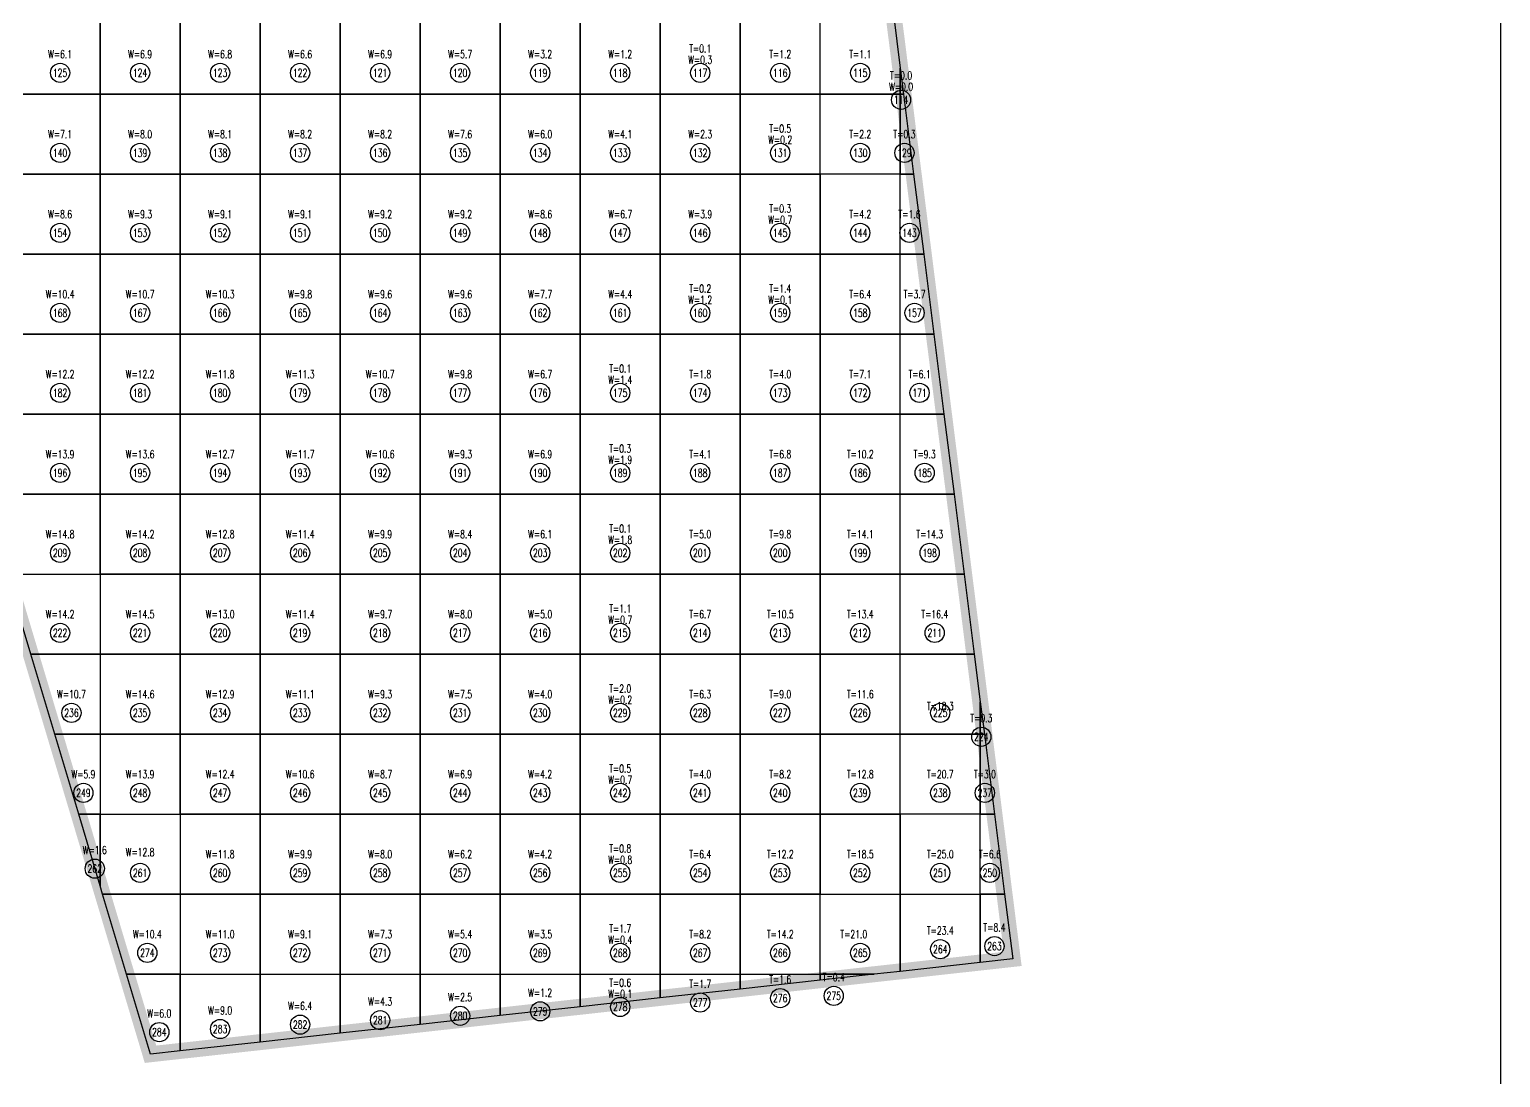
# Model space of a CAD drawing. Extents: x 4283 to 40403, y 1134 to 1764.
# Drawn here: x 15749.9 to 15833.5, y 1574.9 to 1634.5 of the extents above; entities that cross this region are included whole.
import ezdxf
from ezdxf.enums import TextEntityAlignment as Align

# ---------------------------------------------------------------- set-up
doc = ezdxf.new("R2010")
doc.units = 0
for name, color, linetype in [('tdz_17-4方格网', 2, 'Continuous'), ('tdz_17-4方格网计算', 7, 'Continuous'), ('tdz_土方计算图', 7, 'Continuous'), ('tdz_格田', 6, 'Continuous')]:
    doc.layers.add(name, color=color, linetype=linetype)
doc.styles.add('GLandNum', font='txt_____.ttf', dxfattribs={"width": 0.7, "height": 0.5})

msp = doc.modelspace()

# ---------------------------------------------------------------- linework, layer by layer
at = {"layer": 'tdz_17-4方格网', "linetype": 'Continuous'}
for points in [[(15749.357, 1635.342, 3086.654), (15749.357, 1630.797, 3086.695), (15753.903, 1630.797, 3086.659), (15753.903, 1635.342, 3086.572)], [(15753.903, 1635.342, 3086.572), (15753.903, 1630.797, 3086.659), (15758.448, 1630.797, 3086.579), (15758.448, 1635.342, 3086.511)], [(15758.448, 1635.342, 3086.511), (15758.448, 1630.797, 3086.579), (15762.993, 1630.797, 3086.485), (15762.993, 1635.342, 3086.378)], [(15762.993, 1635.342, 3086.378), (15762.993, 1630.797, 3086.485), (15767.539, 1630.797, 3086.39), (15767.539, 1635.342, 3086.308)], [(15767.539, 1635.342, 3086.308), (15767.539, 1630.797, 3086.39), (15772.084, 1630.797, 3086.295), (15772.084, 1635.342, 3086.24)], [(15772.084, 1635.342, 3086.24), (15772.084, 1630.797, 3086.295), (15776.63, 1630.797, 3086.146), (15776.63, 1635.342, 3086.008)], [(15776.63, 1635.342, 3086.008), (15776.63, 1630.797, 3086.146), (15781.175, 1630.797, 3085.974), (15781.175, 1635.342, 3085.838)], [(15781.175, 1635.342, 3085.838), (15781.175, 1630.797, 3085.974), (15785.721, 1630.797, 3085.821), (15785.721, 1635.342, 3085.712)], [(15785.721, 1635.342, 3085.712), (15785.721, 1630.797, 3085.821), (15790.266, 1630.797, 3085.667), (15790.266, 1635.342, 3085.585)], [(15790.266, 1635.342, 3085.585), (15790.266, 1630.797, 3085.667), (15794.812, 1630.797, 3085.515), (15794.812, 1635.342, 3085.459)], [(15799.357, 1632.285, 3085.455), (15799.357, 1630.797, 3085.455), (15794.812, 1630.797, 3085.515), (15794.812, 1635.342, 3085.459), (15798.971, 1635.342, 3085.455)], [(15799.545, 1630.797, 3085.455), (15799.357, 1630.797, 3085.455), (15799.357, 1632.285, 3085.455)], [(15749.357, 1630.797, 3086.695), (15749.357, 1626.251, 3086.782), (15753.903, 1626.251, 3086.751), (15753.903, 1630.797, 3086.659)], [(15753.903, 1630.797, 3086.659), (15753.903, 1626.251, 3086.751), (15758.448, 1626.251, 3086.66), (15758.448, 1630.797, 3086.579)], [(15758.448, 1630.797, 3086.579), (15758.448, 1626.251, 3086.66), (15762.993, 1626.251, 3086.581), (15762.993, 1630.797, 3086.485)], [(15762.993, 1630.797, 3086.485), (15762.993, 1626.251, 3086.581), (15767.539, 1626.251, 3086.498), (15767.539, 1630.797, 3086.39)], [(15767.539, 1630.797, 3086.39), (15767.539, 1626.251, 3086.498), (15772.084, 1626.251, 3086.404), (15772.084, 1630.797, 3086.295)], [(15772.084, 1630.797, 3086.295), (15772.084, 1626.251, 3086.404), (15776.63, 1626.251, 3086.292), (15776.63, 1630.797, 3086.146)], [(15776.63, 1630.797, 3086.146), (15776.63, 1626.251, 3086.292), (15781.175, 1626.251, 3086.132), (15781.175, 1630.797, 3085.974)], [(15781.175, 1630.797, 3085.974), (15781.175, 1626.251, 3086.132), (15785.721, 1626.251, 3085.975), (15785.721, 1630.797, 3085.821)], [(15785.721, 1630.797, 3085.821), (15785.721, 1626.251, 3085.975), (15790.266, 1626.251, 3085.807), (15790.266, 1630.797, 3085.667)], [(15790.266, 1630.797, 3085.667), (15790.266, 1626.251, 3085.807), (15794.812, 1626.251, 3085.576), (15794.812, 1630.797, 3085.515)], [(15794.812, 1626.251, 3085.576), (15794.812, 1630.797, 3085.515), (15799.357, 1630.797, 3085.455), (15799.357, 1626.251, 3085.347)], [(15799.357, 1630.797, 3085.455), (15799.545, 1630.797, 3085.455), (15800.119, 1626.251, 3085.344), (15799.357, 1626.251, 3085.347)], [(15749.357, 1626.251, 3086.782), (15749.357, 1621.706, 3086.891), (15753.903, 1621.706, 3086.85), (15753.903, 1626.251, 3086.751)], [(15753.903, 1626.251, 3086.751), (15753.903, 1621.706, 3086.85), (15758.448, 1621.706, 3086.742), (15758.448, 1626.251, 3086.66)], [(15758.448, 1626.251, 3086.66), (15758.448, 1621.706, 3086.742), (15762.993, 1621.706, 3086.634), (15762.993, 1626.251, 3086.581)], [(15762.993, 1626.251, 3086.581), (15762.993, 1621.706, 3086.634), (15767.539, 1621.706, 3086.533), (15767.539, 1626.251, 3086.498)], [(15767.539, 1626.251, 3086.498), (15767.539, 1621.706, 3086.533), (15772.084, 1621.706, 3086.455), (15772.084, 1626.251, 3086.404)], [(15772.084, 1626.251, 3086.404), (15772.084, 1621.706, 3086.455), (15776.63, 1621.706, 3086.378), (15776.63, 1626.251, 3086.292)], [(15776.63, 1626.251, 3086.292), (15776.63, 1621.706, 3086.378), (15781.175, 1621.706, 3086.274), (15781.175, 1626.251, 3086.132)], [(15781.175, 1626.251, 3086.132), (15781.175, 1621.706, 3086.274), (15785.721, 1621.706, 3086.055), (15785.721, 1626.251, 3085.975)], [(15785.721, 1626.251, 3085.975), (15785.721, 1621.706, 3086.055), (15790.266, 1621.706, 3085.824), (15790.266, 1626.251, 3085.807)], [(15790.266, 1626.251, 3085.807), (15790.266, 1621.706, 3085.824), (15794.812, 1621.706, 3085.592), (15794.812, 1626.251, 3085.576)], [(15794.812, 1626.251, 3085.576), (15794.812, 1621.706, 3085.592), (15799.357, 1621.706, 3085.248), (15799.357, 1626.251, 3085.347)], [(15799.357, 1626.251, 3085.347), (15800.119, 1626.251, 3085.344), (15800.692, 1621.706, 3085.21), (15799.357, 1621.706, 3085.248)], [(15749.357, 1621.706, 3086.891), (15749.357, 1617.16, 3087.006), (15753.903, 1617.16, 3086.946), (15753.903, 1621.706, 3086.85)], [(15753.903, 1621.706, 3086.85), (15753.903, 1617.16, 3086.946), (15758.448, 1617.16, 3086.838), (15758.448, 1621.706, 3086.742)], [(15758.448, 1621.706, 3086.742), (15758.448, 1617.16, 3086.838), (15762.993, 1617.16, 3086.73), (15762.993, 1621.706, 3086.634)], [(15762.993, 1621.706, 3086.634), (15762.993, 1617.16, 3086.73), (15767.539, 1617.16, 3086.623), (15767.539, 1621.706, 3086.533)], [(15767.539, 1621.706, 3086.533), (15767.539, 1617.16, 3086.623), (15772.084, 1617.16, 3086.515), (15772.084, 1621.706, 3086.455)], [(15772.084, 1621.706, 3086.455), (15772.084, 1617.16, 3086.515), (15776.63, 1617.16, 3086.406), (15776.63, 1621.706, 3086.378)], [(15776.63, 1621.706, 3086.378), (15776.63, 1617.16, 3086.406), (15781.175, 1617.16, 3086.053), (15781.175, 1621.706, 3086.274)], [(15781.175, 1621.706, 3086.274), (15781.175, 1617.16, 3086.053), (15785.721, 1617.16, 3085.886), (15785.721, 1621.706, 3086.055)], [(15785.721, 1621.706, 3086.055), (15785.721, 1617.16, 3085.886), (15790.266, 1617.16, 3085.718), (15790.266, 1621.706, 3085.824)], [(15790.266, 1621.706, 3085.824), (15790.266, 1617.16, 3085.718), (15794.812, 1617.16, 3085.549), (15794.812, 1621.706, 3085.592)], [(15794.812, 1621.706, 3085.592), (15794.812, 1617.16, 3085.549), (15799.357, 1617.16, 3085.213), (15799.357, 1621.706, 3085.248)], [(15799.357, 1621.706, 3085.248), (15800.692, 1621.706, 3085.21), (15801.266, 1617.16, 3085.077), (15799.357, 1617.16, 3085.213)], [(15749.357, 1617.16, 3087.006), (15749.357, 1612.615, 3087.121), (15753.903, 1612.615, 3087.043), (15753.903, 1617.16, 3086.946)], [(15753.903, 1617.16, 3086.946), (15753.903, 1612.615, 3087.043), (15758.448, 1612.615, 3086.935), (15758.448, 1617.16, 3086.838)], [(15758.448, 1617.16, 3086.838), (15758.448, 1612.615, 3086.935), (15762.993, 1612.615, 3086.827), (15762.993, 1617.16, 3086.73)], [(15762.993, 1617.16, 3086.73), (15762.993, 1612.615, 3086.827), (15767.539, 1612.615, 3086.719), (15767.539, 1617.16, 3086.623)], [(15767.539, 1617.16, 3086.623), (15767.539, 1612.615, 3086.719), (15772.084, 1612.615, 3086.586), (15772.084, 1617.16, 3086.515)], [(15772.084, 1617.16, 3086.515), (15772.084, 1612.615, 3086.586), (15776.63, 1612.615, 3086.444), (15776.63, 1617.16, 3086.406)], [(15776.63, 1617.16, 3086.406), (15776.63, 1612.615, 3086.444), (15781.175, 1612.615, 3086.236), (15781.175, 1617.16, 3086.053)], [(15781.175, 1617.16, 3086.053), (15781.175, 1612.615, 3086.236), (15785.721, 1612.615, 3085.82), (15785.721, 1617.16, 3085.886)], [(15785.721, 1617.16, 3085.886), (15785.721, 1612.615, 3085.82), (15790.266, 1612.615, 3085.677), (15790.266, 1617.16, 3085.718)], [(15790.266, 1617.16, 3085.718), (15790.266, 1612.615, 3085.677), (15794.812, 1612.615, 3085.535), (15794.812, 1617.16, 3085.549)], [(15794.812, 1617.16, 3085.549), (15794.812, 1612.615, 3085.535), (15799.357, 1612.615, 3085.367), (15799.357, 1617.16, 3085.213)], [(15799.357, 1617.16, 3085.213), (15801.266, 1617.16, 3085.077), (15801.839, 1612.615, 3084.945), (15799.357, 1612.615, 3085.367)], [(15749.357, 1612.615, 3087.121), (15749.357, 1608.069, 3087.235), (15753.903, 1608.069, 3087.139), (15753.903, 1612.615, 3087.043)], [(15753.903, 1612.615, 3087.043), (15753.903, 1608.069, 3087.139), (15758.448, 1608.069, 3087.001), (15758.448, 1612.615, 3086.935)], [(15758.448, 1612.615, 3086.935), (15758.448, 1608.069, 3087.001), (15762.993, 1608.069, 3086.859), (15762.993, 1612.615, 3086.827)], [(15762.993, 1612.615, 3086.827), (15762.993, 1608.069, 3086.859), (15767.539, 1608.069, 3086.716), (15767.539, 1612.615, 3086.719)], [(15767.539, 1612.615, 3086.719), (15767.539, 1608.069, 3086.716), (15772.084, 1608.069, 3086.574), (15772.084, 1612.615, 3086.586)], [(15772.084, 1612.615, 3086.586), (15772.084, 1608.069, 3086.574), (15776.63, 1608.069, 3086.431), (15776.63, 1612.615, 3086.444)], [(15776.63, 1612.615, 3086.444), (15776.63, 1608.069, 3086.431), (15781.175, 1608.069, 3086.21), (15781.175, 1612.615, 3086.236)], [(15781.175, 1612.615, 3086.236), (15781.175, 1608.069, 3086.21), (15785.721, 1608.069, 3085.918), (15785.721, 1612.615, 3085.82)], [(15785.721, 1612.615, 3085.82), (15785.721, 1608.069, 3085.918), (15790.266, 1608.069, 3085.588), (15790.266, 1612.615, 3085.677)], [(15790.266, 1612.615, 3085.677), (15790.266, 1608.069, 3085.588), (15794.812, 1608.069, 3085.445), (15794.812, 1612.615, 3085.535)], [(15794.812, 1612.615, 3085.535), (15794.812, 1608.069, 3085.445), (15799.357, 1608.069, 3085.028), (15799.357, 1612.615, 3085.367)], [(15799.357, 1612.615, 3085.367), (15801.839, 1612.615, 3084.945), (15802.413, 1608.069, 3084.848), (15799.357, 1608.069, 3085.028)], [(15749.357, 1608.069, 3087.235), (15749.357, 1603.524, 3087.273), (15753.903, 1603.524, 3087.185), (15753.903, 1608.069, 3087.139)], [(15753.903, 1608.069, 3087.139), (15753.903, 1603.524, 3087.185), (15758.448, 1603.524, 3087.045), (15758.448, 1608.069, 3087.001)], [(15758.448, 1608.069, 3087.001), (15758.448, 1603.524, 3087.045), (15762.993, 1603.524, 3086.904), (15762.993, 1608.069, 3086.859)], [(15762.993, 1608.069, 3086.859), (15762.993, 1603.524, 3086.904), (15767.539, 1603.524, 3086.762), (15767.539, 1608.069, 3086.716)], [(15767.539, 1608.069, 3086.716), (15767.539, 1603.524, 3086.762), (15772.084, 1603.524, 3086.609), (15772.084, 1608.069, 3086.574)], [(15772.084, 1608.069, 3086.574), (15772.084, 1603.524, 3086.609), (15776.63, 1603.524, 3086.454), (15776.63, 1608.069, 3086.431)], [(15776.63, 1608.069, 3086.431), (15776.63, 1603.524, 3086.454), (15781.175, 1603.524, 3086.275), (15781.175, 1608.069, 3086.21)], [(15781.175, 1608.069, 3086.21), (15781.175, 1603.524, 3086.275), (15785.721, 1603.524, 3085.966), (15785.721, 1608.069, 3085.918)], [(15785.721, 1608.069, 3085.918), (15785.721, 1603.524, 3085.966), (15790.266, 1603.524, 3085.563), (15790.266, 1608.069, 3085.588)], [(15790.266, 1608.069, 3085.588), (15790.266, 1603.524, 3085.563), (15794.812, 1603.524, 3085.375), (15794.812, 1608.069, 3085.445)], [(15794.812, 1608.069, 3085.445), (15794.812, 1603.524, 3085.375), (15799.357, 1603.524, 3085.133), (15799.357, 1608.069, 3085.028)], [(15799.357, 1608.069, 3085.028), (15802.413, 1608.069, 3084.848), (15802.987, 1603.524, 3084.828), (15799.357, 1603.524, 3085.133)], [(15749.357, 1601.015, 3087.273), (15749.357, 1603.524, 3087.273), (15753.903, 1603.524, 3087.185), (15753.903, 1598.978, 3087.254), (15749.967, 1598.978, 3087.273)], [(15753.903, 1603.524, 3087.185), (15753.903, 1598.978, 3087.254), (15758.448, 1598.978, 3087.102), (15758.448, 1603.524, 3087.045)], [(15758.448, 1603.524, 3087.045), (15758.448, 1598.978, 3087.102), (15762.993, 1598.978, 3086.946), (15762.993, 1603.524, 3086.904)], [(15762.993, 1603.524, 3086.904), (15762.993, 1598.978, 3086.946), (15767.539, 1598.978, 3086.79), (15767.539, 1603.524, 3086.762)], [(15767.539, 1603.524, 3086.762), (15767.539, 1598.978, 3086.79), (15772.084, 1598.978, 3086.635), (15772.084, 1603.524, 3086.609)], [(15772.084, 1603.524, 3086.609), (15772.084, 1598.978, 3086.635), (15776.63, 1598.978, 3086.478), (15776.63, 1603.524, 3086.454)], [(15776.63, 1603.524, 3086.454), (15776.63, 1598.978, 3086.478), (15781.175, 1598.978, 3086.174), (15781.175, 1603.524, 3086.275)], [(15781.175, 1603.524, 3086.275), (15781.175, 1598.978, 3086.174), (15785.721, 1598.978, 3085.788), (15785.721, 1603.524, 3085.966)], [(15785.721, 1603.524, 3085.966), (15785.721, 1598.978, 3085.788), (15790.266, 1598.978, 3085.627), (15790.266, 1603.524, 3085.563)], [(15790.266, 1603.524, 3085.563), (15790.266, 1598.978, 3085.627), (15794.812, 1598.978, 3085.467), (15794.812, 1603.524, 3085.375)], [(15794.812, 1603.524, 3085.375), (15794.812, 1598.978, 3085.467), (15799.357, 1598.978, 3085.269), (15799.357, 1603.524, 3085.133)], [(15799.357, 1603.524, 3085.133), (15802.987, 1603.524, 3084.828), (15803.56, 1598.978, 3084.809), (15799.357, 1598.978, 3085.269)], [(15749.967, 1598.978, 3087.273), (15753.903, 1598.978, 3087.254), (15753.903, 1594.433, 3087.273), (15751.327, 1594.433, 3087.273)], [(15753.903, 1598.978, 3087.254), (15753.903, 1594.433, 3087.273), (15758.448, 1594.433, 3087.127), (15758.448, 1598.978, 3087.102)], [(15758.448, 1598.978, 3087.102), (15758.448, 1594.433, 3087.127), (15762.993, 1594.433, 3086.971), (15762.993, 1598.978, 3086.946)], [(15762.993, 1598.978, 3086.946), (15762.993, 1594.433, 3086.971), (15767.539, 1594.433, 3086.815), (15767.539, 1598.978, 3086.79)], [(15767.539, 1598.978, 3086.79), (15767.539, 1594.433, 3086.815), (15772.084, 1594.433, 3086.657), (15772.084, 1598.978, 3086.635)], [(15772.084, 1598.978, 3086.635), (15772.084, 1594.433, 3086.657), (15776.63, 1594.433, 3086.499), (15776.63, 1598.978, 3086.478)], [(15776.63, 1598.978, 3086.478), (15776.63, 1594.433, 3086.499), (15781.175, 1594.433, 3086.245), (15781.175, 1598.978, 3086.174)], [(15781.175, 1598.978, 3086.174), (15781.175, 1594.433, 3086.245), (15785.721, 1594.433, 3085.969), (15785.721, 1598.978, 3085.788)], [(15785.721, 1598.978, 3085.788), (15785.721, 1594.433, 3085.969), (15790.266, 1594.433, 3085.789), (15790.266, 1598.978, 3085.627)], [(15790.266, 1598.978, 3085.627), (15790.266, 1594.433, 3085.789), (15794.812, 1594.433, 3085.533), (15794.812, 1598.978, 3085.467)], [(15794.812, 1598.978, 3085.467), (15794.812, 1594.433, 3085.533), (15799.357, 1594.433, 3085.398), (15799.357, 1598.978, 3085.269)], [(15803.903, 1596.265, 3084.797), (15803.903, 1594.433, 3084.791), (15799.357, 1594.433, 3085.398), (15799.357, 1598.978, 3085.269), (15803.56, 1598.978, 3084.809)], [(15804.134, 1594.433, 3084.789), (15803.903, 1594.433, 3084.791), (15803.903, 1596.265, 3084.797)], [(15751.327, 1594.433, 3087.273), (15753.903, 1594.433, 3087.273), (15753.903, 1589.888, 3087.273), (15752.687, 1589.888, 3087.273)], [(15753.903, 1594.433, 3087.273), (15753.903, 1589.888, 3087.273), (15758.448, 1589.888, 3087.151), (15758.448, 1594.433, 3087.127)], [(15758.448, 1594.433, 3087.127), (15758.448, 1589.888, 3087.151), (15762.993, 1589.888, 3086.992), (15762.993, 1594.433, 3086.971)], [(15762.993, 1594.433, 3086.971), (15762.993, 1589.888, 3086.992), (15767.539, 1589.888, 3086.834), (15767.539, 1594.433, 3086.815)], [(15767.539, 1594.433, 3086.815), (15767.539, 1589.888, 3086.834), (15772.084, 1589.888, 3086.675), (15772.084, 1594.433, 3086.657)], [(15772.084, 1594.433, 3086.657), (15772.084, 1589.888, 3086.675), (15776.63, 1589.888, 3086.516), (15776.63, 1594.433, 3086.499)], [(15776.63, 1594.433, 3086.499), (15776.63, 1589.888, 3086.516), (15781.175, 1589.888, 3086.333), (15781.175, 1594.433, 3086.245)], [(15781.175, 1594.433, 3086.245), (15781.175, 1589.888, 3086.333), (15785.721, 1589.888, 3086.088), (15785.721, 1594.433, 3085.969)], [(15785.721, 1594.433, 3085.969), (15785.721, 1589.888, 3086.088), (15790.266, 1589.888, 3085.823), (15790.266, 1594.433, 3085.789)], [(15790.266, 1594.433, 3085.789), (15790.266, 1589.888, 3085.823), (15794.812, 1589.888, 3085.548), (15794.812, 1594.433, 3085.533)], [(15794.812, 1594.433, 3085.533), (15794.812, 1589.888, 3085.548), (15799.357, 1589.888, 3085.181), (15799.357, 1594.433, 3085.398)], [(15799.357, 1589.888, 3085.181), (15799.357, 1594.433, 3085.398), (15803.903, 1594.433, 3084.791), (15803.903, 1589.888, 3084.781)], [(15803.903, 1594.433, 3084.791), (15804.134, 1594.433, 3084.789), (15804.707, 1589.888, 3084.77), (15803.903, 1589.888, 3084.781)], [(15752.687, 1589.888, 3087.273), (15753.903, 1589.888, 3087.273), (15753.903, 1585.823, 3087.273)], [(15753.903, 1585.823, 3087.273), (15753.903, 1589.888, 3087.273), (15758.448, 1589.888, 3087.151), (15758.448, 1585.342, 3087.165), (15754.047, 1585.342, 3087.273)], [(15758.448, 1589.888, 3087.151), (15758.448, 1585.342, 3087.165), (15762.993, 1585.342, 3087.006), (15762.993, 1589.888, 3086.992)], [(15762.993, 1589.888, 3086.992), (15762.993, 1585.342, 3087.006), (15767.539, 1585.342, 3086.848), (15767.539, 1589.888, 3086.834)], [(15767.539, 1589.888, 3086.834), (15767.539, 1585.342, 3086.848), (15772.084, 1585.342, 3086.689), (15772.084, 1589.888, 3086.675)], [(15772.084, 1589.888, 3086.675), (15772.084, 1585.342, 3086.689), (15776.63, 1585.342, 3086.531), (15776.63, 1589.888, 3086.516)], [(15776.63, 1589.888, 3086.516), (15776.63, 1585.342, 3086.531), (15781.175, 1585.342, 3086.373), (15781.175, 1589.888, 3086.333)], [(15781.175, 1589.888, 3086.333), (15781.175, 1585.342, 3086.373), (15785.721, 1585.342, 3085.958), (15785.721, 1589.888, 3086.088)], [(15785.721, 1589.888, 3086.088), (15785.721, 1585.342, 3085.958), (15790.266, 1585.342, 3085.621), (15790.266, 1589.888, 3085.823)], [(15790.266, 1589.888, 3085.823), (15790.266, 1585.342, 3085.621), (15794.812, 1585.342, 3085.281), (15794.812, 1589.888, 3085.548)], [(15794.812, 1589.888, 3085.548), (15794.812, 1585.342, 3085.281), (15799.357, 1585.342, 3084.98), (15799.357, 1589.888, 3085.181)], [(15799.357, 1589.888, 3085.181), (15799.357, 1585.342, 3084.98), (15803.903, 1585.342, 3084.744), (15803.903, 1589.888, 3084.781)], [(15803.903, 1589.888, 3084.781), (15804.707, 1589.888, 3084.77), (15805.281, 1585.342, 3084.75), (15803.903, 1585.342, 3084.744)], [(15754.047, 1585.342, 3087.273), (15758.448, 1585.342, 3087.165), (15758.448, 1580.797, 3087.179), (15755.407, 1580.797, 3087.273)], [(15758.448, 1585.342, 3087.165), (15758.448, 1580.797, 3087.179), (15762.993, 1580.797, 3087.02), (15762.993, 1585.342, 3087.006)], [(15762.993, 1585.342, 3087.006), (15762.993, 1580.797, 3087.02), (15767.539, 1580.797, 3086.859), (15767.539, 1585.342, 3086.848)], [(15767.539, 1585.342, 3086.848), (15767.539, 1580.797, 3086.859), (15772.084, 1580.797, 3086.699), (15772.084, 1585.342, 3086.689)], [(15772.084, 1585.342, 3086.689), (15772.084, 1580.797, 3086.699), (15776.63, 1580.797, 3086.539), (15776.63, 1585.342, 3086.531)], [(15776.63, 1585.342, 3086.531), (15776.63, 1580.797, 3086.539), (15781.175, 1580.797, 3086.378), (15781.175, 1585.342, 3086.373)], [(15781.175, 1585.342, 3086.373), (15781.175, 1580.797, 3086.378), (15785.721, 1580.797, 3086.045), (15785.721, 1585.342, 3085.958)], [(15785.721, 1585.342, 3085.958), (15785.721, 1580.797, 3086.045), (15790.266, 1580.797, 3085.769), (15790.266, 1585.342, 3085.621)], [(15790.266, 1585.342, 3085.621), (15790.266, 1580.797, 3085.769), (15794.812, 1580.797, 3085.473), (15794.812, 1585.342, 3085.281)], [(15797.88, 1580.797, 3085.266), (15794.812, 1580.797, 3085.473), (15794.812, 1585.342, 3085.281), (15799.357, 1585.342, 3084.98), (15799.357, 1580.96, 3085.166)], [(15799.357, 1580.96, 3085.166), (15799.357, 1585.342, 3084.98), (15803.903, 1585.342, 3084.744), (15803.903, 1581.462, 3084.859)], [(15803.903, 1585.342, 3084.744), (15805.281, 1585.342, 3084.75), (15805.745, 1581.666, 3084.735), (15803.903, 1581.462, 3084.859)], [(15755.407, 1580.797, 3087.273), (15758.448, 1580.797, 3087.179), (15758.448, 1576.437, 3087.179), (15756.767, 1576.251, 3087.238)], [(15758.448, 1576.437, 3087.179), (15758.448, 1580.797, 3087.179), (15762.993, 1580.797, 3087.02), (15762.993, 1576.94, 3087.021)], [(15762.993, 1576.94, 3087.021), (15762.993, 1580.797, 3087.02), (15767.539, 1580.797, 3086.859), (15767.539, 1577.442, 3086.862)], [(15767.539, 1577.442, 3086.862), (15767.539, 1580.797, 3086.859), (15772.084, 1580.797, 3086.699), (15772.084, 1577.945, 3086.703)], [(15772.084, 1577.945, 3086.703), (15772.084, 1580.797, 3086.699), (15776.63, 1580.797, 3086.539), (15776.63, 1578.447, 3086.544)], [(15776.63, 1578.447, 3086.544), (15776.63, 1580.797, 3086.539), (15781.175, 1580.797, 3086.378), (15781.175, 1578.95, 3086.385)], [(15781.175, 1578.95, 3086.385), (15781.175, 1580.797, 3086.378), (15785.721, 1580.797, 3086.045), (15785.721, 1579.452, 3086.09)], [(15785.721, 1579.452, 3086.09), (15785.721, 1580.797, 3086.045), (15790.266, 1580.797, 3085.769), (15790.266, 1579.955, 3085.782)], [(15790.266, 1579.955, 3085.782), (15790.266, 1580.797, 3085.769), (15794.812, 1580.797, 3085.473), (15794.812, 1580.457, 3085.475)], [(15794.812, 1580.797, 3085.473), (15797.88, 1580.797, 3085.266), (15794.812, 1580.457, 3085.475)]]:
    msp.add_polyline3d(points, close=True, dxfattribs=at)
at = {"layer": 'tdz_17-4方格网计算', "color": 7, "linetype": 'Continuous'}
for centre in [(15751.63, 1632.009), (15756.175, 1632.009), (15760.721, 1632.009), (15765.266, 1632.009), (15769.812, 1632.009), (15774.357, 1632.009), (15778.903, 1632.009), (15783.448, 1632.009), (15787.993, 1632.009), (15792.539, 1632.009), (15797.084, 1632.009), (15799.404, 1630.48), (15751.63, 1627.463), (15756.175, 1627.463), (15760.721, 1627.463), (15765.266, 1627.463), (15769.812, 1627.463), (15774.357, 1627.463), (15778.903, 1627.463), (15783.448, 1627.463), (15787.993, 1627.463), (15792.539, 1627.463), (15797.084, 1627.463), (15799.594, 1627.463), (15751.63, 1622.918), (15756.175, 1622.918), (15760.721, 1622.918), (15765.266, 1622.918), (15769.812, 1622.918), (15774.357, 1622.918), (15778.903, 1622.918), (15783.448, 1622.918), (15787.993, 1622.918), (15792.539, 1622.918), (15797.084, 1622.918), (15799.881, 1622.918), (15751.63, 1618.372), (15756.175, 1618.372), (15760.721, 1618.372), (15765.266, 1618.372), (15769.812, 1618.372), (15774.357, 1618.372), (15778.903, 1618.372), (15783.448, 1618.372), (15787.993, 1618.372), (15792.539, 1618.372), (15797.084, 1618.372), (15800.168, 1618.372), (15751.63, 1613.827), (15756.175, 1613.827), (15760.721, 1613.827), (15765.266, 1613.827), (15769.812, 1613.827), (15774.357, 1613.827), (15778.903, 1613.827), (15783.448, 1613.827), (15787.993, 1613.827), (15792.539, 1613.827), (15797.084, 1613.827), (15800.455, 1613.827), (15751.63, 1609.281), (15756.175, 1609.281), (15760.721, 1609.281), (15765.266, 1609.281), (15769.812, 1609.281), (15774.357, 1609.281), (15778.903, 1609.281), (15783.448, 1609.281), (15787.993, 1609.281), (15792.539, 1609.281), (15797.084, 1609.281), (15800.742, 1609.281), (15751.63, 1604.736), (15756.175, 1604.736), (15760.721, 1604.736), (15765.266, 1604.736), (15769.812, 1604.736), (15774.357, 1604.736), (15778.903, 1604.736), (15783.448, 1604.736), (15787.993, 1604.736), (15792.539, 1604.736), (15797.084, 1604.736), (15801.028, 1604.736), (15751.63, 1600.191), (15756.175, 1600.191), (15760.721, 1600.191), (15765.266, 1600.191), (15769.812, 1600.191), (15774.357, 1600.191), (15778.903, 1600.191), (15783.448, 1600.191), (15787.993, 1600.191), (15792.539, 1600.191), (15797.084, 1600.191), (15801.315, 1600.191), (15752.275, 1595.645), (15756.175, 1595.645), (15760.721, 1595.645), (15765.266, 1595.645), (15769.812, 1595.645), (15774.357, 1595.645), (15778.903, 1595.645), (15783.448, 1595.645), (15787.993, 1595.645), (15792.539, 1595.645), (15797.084, 1595.645), (15801.63, 1595.645), (15803.96, 1594.289), (15752.955, 1591.1), (15756.175, 1591.1), (15760.721, 1591.1), (15765.266, 1591.1), (15769.812, 1591.1), (15774.357, 1591.1), (15778.903, 1591.1), (15783.448, 1591.1), (15787.993, 1591.1), (15792.539, 1591.1), (15797.084, 1591.1), (15801.63, 1591.1), (15804.162, 1591.1), (15753.599, 1586.795), (15756.175, 1586.554), (15760.721, 1586.554), (15765.266, 1586.554), (15769.812, 1586.554), (15774.357, 1586.554), (15778.903, 1586.554), (15783.448, 1586.554), (15787.993, 1586.554), (15792.539, 1586.554), (15797.084, 1586.554), (15801.63, 1586.554), (15804.448, 1586.554), (15804.708, 1582.393), (15756.587, 1582.009), (15760.721, 1582.009), (15765.266, 1582.009), (15769.812, 1582.009), (15774.357, 1582.009), (15778.903, 1582.009), (15783.448, 1582.009), (15787.993, 1582.009), (15792.539, 1582.009), (15797.084, 1582.009), (15801.63, 1582.216), (15787.993, 1579.189), (15792.539, 1579.441), (15795.579, 1579.566), (15769.812, 1578.184), (15774.357, 1578.436), (15778.903, 1578.687), (15783.448, 1578.938), (15757.267, 1577.51), (15760.721, 1577.682), (15765.266, 1577.933)]:
    msp.add_circle(centre, 0.545, dxfattribs=at)
at = {"layer": 'tdz_土方计算图', "linetype": 'Continuous'}
msp.add_lwpolyline([(15833.46, 1674.092), (15833.46, 1514.092)], dxfattribs=at)
at = {"layer": 'tdz_格田', "linetype": 'Continuous', "lineweight": 60, "const_width": 0.909}
msp.add_lwpolyline([(15731.175, 1663.266), (15794.354, 1671.934), (15805.745, 1581.666), (15756.767, 1576.251), (15742.82, 1622.864), (15731.175, 1663.266)], close=True, dxfattribs=at)

# ---------------------------------------------------------------- texts
at = {"layer": 'tdz_17-4方格网计算', "color": 173, "linetype": 'Continuous', "style": 'GLandNum', "width": 0.7}
for s, p in [('W=6.1', (15751.63, 1633.069)), ('W=6.9', (15756.175, 1633.069)), ('W=6.8', (15760.721, 1633.069)), ('W=6.6', (15765.266, 1633.069)), ('W=6.9', (15769.812, 1633.069)), ('W=5.7', (15774.357, 1633.069)), ('W=3.2', (15778.903, 1633.069)), ('W=1.2', (15783.448, 1633.069)), ('W=0.3', (15787.993, 1632.751)), ('W=0.0', (15799.404, 1631.223)), ('W=7.1', (15751.63, 1628.524)), ('W=8.0', (15756.175, 1628.524)), ('W=8.1', (15760.721, 1628.524)), ('W=8.2', (15765.266, 1628.524)), ('W=8.2', (15769.812, 1628.524)), ('W=7.6', (15774.357, 1628.524)), ('W=6.0', (15778.903, 1628.524)), ('W=4.1', (15783.448, 1628.524)), ('W=2.3', (15787.993, 1628.524)), ('W=0.2', (15792.539, 1628.206)), ('W=8.6', (15751.63, 1623.978)), ('W=9.3', (15756.175, 1623.978)), ('W=9.1', (15760.721, 1623.978)), ('W=9.1', (15765.266, 1623.978)), ('W=9.2', (15769.812, 1623.978)), ('W=9.2', (15774.357, 1623.978)), ('W=8.6', (15778.903, 1623.978)), ('W=6.7', (15783.448, 1623.978)), ('W=3.9', (15787.993, 1623.978)), ('W=0.7', (15792.539, 1623.66)), ('W=10.4', (15751.63, 1619.433)), ('W=10.7', (15756.175, 1619.433)), ('W=10.3', (15760.721, 1619.433)), ('W=9.8', (15765.266, 1619.433)), ('W=9.6', (15769.812, 1619.433)), ('W=9.6', (15774.357, 1619.433)), ('W=7.7', (15778.903, 1619.433)), ('W=4.4', (15783.448, 1619.433)), ('W=1.2', (15787.993, 1619.115)), ('W=0.1', (15792.539, 1619.115)), ('W=12.2', (15751.63, 1614.888)), ('W=12.2', (15756.175, 1614.888)), ('W=11.8', (15760.721, 1614.888)), ('W=11.3', (15765.266, 1614.888)), ('W=10.7', (15769.812, 1614.888)), ('W=9.8', (15774.357, 1614.888)), ('W=6.7', (15778.903, 1614.888)), ('W=1.4', (15783.448, 1614.569)), ('W=13.9', (15751.63, 1610.342)), ('W=13.6', (15756.175, 1610.342)), ('W=12.7', (15760.721, 1610.342)), ('W=11.7', (15765.266, 1610.342)), ('W=10.6', (15769.812, 1610.342)), ('W=9.3', (15774.357, 1610.342)), ('W=6.9', (15778.903, 1610.342)), ('W=1.9', (15783.448, 1610.024)), ('W=14.8', (15751.63, 1605.797)), ('W=14.2', (15756.175, 1605.797)), ('W=12.8', (15760.721, 1605.797)), ('W=11.4', (15765.266, 1605.797)), ('W=9.9', (15769.812, 1605.797)), ('W=8.4', (15774.357, 1605.797)), ('W=6.1', (15778.903, 1605.797)), ('W=1.8', (15783.448, 1605.478)), ('W=14.2', (15751.63, 1601.251)), ('W=14.5', (15756.175, 1601.251)), ('W=13.0', (15760.721, 1601.251)), ('W=11.4', (15765.266, 1601.251)), ('W=9.7', (15769.812, 1601.251)), ('W=8.0', (15774.357, 1601.251)), ('W=5.0', (15778.903, 1601.251)), ('W=0.7', (15783.448, 1600.933)), ('W=10.7', (15752.275, 1596.706)), ('W=14.6', (15756.175, 1596.706)), ('W=12.9', (15760.721, 1596.706)), ('W=11.1', (15765.266, 1596.706)), ('W=9.3', (15769.812, 1596.706)), ('W=7.5', (15774.357, 1596.706)), ('W=4.0', (15778.903, 1596.706)), ('W=0.2', (15783.448, 1596.388)), ('W=5.9', (15752.955, 1592.16)), ('W=13.9', (15756.175, 1592.16)), ('W=12.4', (15760.721, 1592.16)), ('W=10.6', (15765.266, 1592.16)), ('W=8.7', (15769.812, 1592.16)), ('W=6.9', (15774.357, 1592.16)), ('W=4.2', (15778.903, 1592.16)), ('W=0.7', (15783.448, 1591.842)), ('W=1.6', (15753.599, 1587.855)), ('W=12.8', (15756.175, 1587.735)), ('W=11.8', (15760.721, 1587.615)), ('W=9.9', (15765.266, 1587.615)), ('W=8.0', (15769.812, 1587.615)), ('W=6.2', (15774.357, 1587.615)), ('W=4.2', (15778.903, 1587.615)), ('W=0.8', (15783.448, 1587.297)), ('W=10.4', (15756.587, 1583.069)), ('W=11.0', (15760.721, 1583.069)), ('W=9.1', (15765.266, 1583.069)), ('W=7.3', (15769.812, 1583.069)), ('W=5.4', (15774.357, 1583.069)), ('W=3.5', (15778.903, 1583.069)), ('W=0.4', (15783.448, 1582.751)), ('W=2.5', (15774.357, 1579.496)), ('W=1.2', (15778.903, 1579.748)), ('W=0.1', (15783.448, 1579.681)), ('W=6.0', (15757.267, 1578.57)), ('W=9.0', (15760.721, 1578.742)), ('W=6.4', (15765.266, 1578.994)), ('W=4.3', (15769.812, 1579.245))]:
    msp.add_text(s, height=0.4545, dxfattribs=at).set_placement(p, align=Align.MIDDLE_CENTER)
at = {"layer": 'tdz_17-4方格网计算', "color": 2, "linetype": 'Continuous', "style": 'GLandNum', "width": 0.7}
for s, p in [('T=0.1', (15787.993, 1633.388)), ('T=1.2', (15792.539, 1633.069)), ('T=1.1', (15797.084, 1633.069)), ('T=0.0', (15799.404, 1631.859)), ('T=0.5', (15792.539, 1628.842)), ('T=2.2', (15797.084, 1628.524)), ('T=0.3', (15799.594, 1628.524)), ('T=0.3', (15792.539, 1624.297)), ('T=4.2', (15797.084, 1623.978)), ('T=1.6', (15799.881, 1623.978)), ('T=0.2', (15787.993, 1619.751)), ('T=1.4', (15792.539, 1619.751)), ('T=6.4', (15797.084, 1619.433)), ('T=3.7', (15800.168, 1619.433)), ('T=0.1', (15783.448, 1615.206)), ('T=1.8', (15787.993, 1614.888)), ('T=4.0', (15792.539, 1614.888)), ('T=7.1', (15797.084, 1614.888)), ('T=6.1', (15800.455, 1614.888)), ('T=0.3', (15783.448, 1610.66)), ('T=4.1', (15787.993, 1610.342)), ('T=6.8', (15792.539, 1610.342)), ('T=10.2', (15797.084, 1610.342)), ('T=9.3', (15800.742, 1610.342)), ('T=0.1', (15783.448, 1606.115)), ('T=5.0', (15787.993, 1605.797)), ('T=9.8', (15792.539, 1605.797)), ('T=14.1', (15797.084, 1605.797)), ('T=14.3', (15801.028, 1605.797)), ('T=1.1', (15783.448, 1601.569)), ('T=6.7', (15787.993, 1601.251)), ('T=10.5', (15792.539, 1601.251)), ('T=13.4', (15797.084, 1601.251)), ('T=16.4', (15801.315, 1601.251)), ('T=2.0', (15783.448, 1597.024)), ('T=6.3', (15787.993, 1596.706)), ('T=9.0', (15792.539, 1596.706)), ('T=11.6', (15797.084, 1596.706)), ('T=18.3', (15801.63, 1596.027)), ('T=0.3', (15803.96, 1595.349)), ('T=0.5', (15783.448, 1592.478)), ('T=4.0', (15787.993, 1592.16)), ('T=8.2', (15792.539, 1592.16)), ('T=12.8', (15797.084, 1592.16)), ('T=20.7', (15801.63, 1592.16)), ('T=3.0', (15804.162, 1592.16)), ('T=0.8', (15783.448, 1587.933)), ('T=6.4', (15787.993, 1587.615)), ('T=12.2', (15792.539, 1587.615)), ('T=18.5', (15797.084, 1587.615)), ('T=25.0', (15801.63, 1587.615)), ('T=6.6', (15804.448, 1587.615)), ('T=1.7', (15783.448, 1583.388)), ('T=8.2', (15787.993, 1583.069)), ('T=14.2', (15792.539, 1583.069)), ('T=21.0', (15796.715, 1583.069)), ('T=23.4', (15801.63, 1583.277)), ('T=8.4', (15804.708, 1583.453)), ('T=0.6', (15783.448, 1580.317)), ('T=1.7', (15787.993, 1580.25)), ('T=1.6', (15792.539, 1580.501)), ('T=0.4', (15795.579, 1580.627))]:
    msp.add_text(s, height=0.4545, dxfattribs=at).set_placement(p, align=Align.MIDDLE_CENTER)
at = {"layer": 'tdz_17-4方格网计算', "color": 7, "linetype": 'Continuous', "style": 'GLandNum', "width": 0.7}
for s, p in [('125', (15751.63, 1632.009)), ('124', (15756.175, 1632.009)), ('123', (15760.721, 1632.009)), ('122', (15765.266, 1632.009)), ('121', (15769.812, 1632.009)), ('120', (15774.357, 1632.009)), ('119', (15778.903, 1632.009)), ('118', (15783.448, 1632.009)), ('117', (15787.993, 1632.009)), ('116', (15792.539, 1632.009)), ('115', (15797.084, 1632.009)), ('114', (15799.404, 1630.48)), ('140', (15751.63, 1627.463)), ('139', (15756.175, 1627.463)), ('138', (15760.721, 1627.463)), ('137', (15765.266, 1627.463)), ('136', (15769.812, 1627.463)), ('135', (15774.357, 1627.463)), ('134', (15778.903, 1627.463)), ('133', (15783.448, 1627.463)), ('132', (15787.993, 1627.463)), ('131', (15792.539, 1627.463)), ('130', (15797.084, 1627.463)), ('129', (15799.594, 1627.463)), ('154', (15751.63, 1622.918)), ('153', (15756.175, 1622.918)), ('152', (15760.721, 1622.918)), ('151', (15765.266, 1622.918)), ('150', (15769.812, 1622.918)), ('149', (15774.357, 1622.918)), ('148', (15778.903, 1622.918)), ('147', (15783.448, 1622.918)), ('146', (15787.993, 1622.918)), ('145', (15792.539, 1622.918)), ('144', (15797.084, 1622.918)), ('143', (15799.881, 1622.918)), ('168', (15751.63, 1618.372)), ('167', (15756.175, 1618.372)), ('166', (15760.721, 1618.372)), ('165', (15765.266, 1618.372)), ('164', (15769.812, 1618.372)), ('163', (15774.357, 1618.372)), ('162', (15778.903, 1618.372)), ('161', (15783.448, 1618.372)), ('160', (15787.993, 1618.372)), ('159', (15792.539, 1618.372)), ('158', (15797.084, 1618.372)), ('157', (15800.168, 1618.372)), ('182', (15751.63, 1613.827)), ('181', (15756.175, 1613.827)), ('180', (15760.721, 1613.827)), ('179', (15765.266, 1613.827)), ('178', (15769.812, 1613.827)), ('177', (15774.357, 1613.827)), ('176', (15778.903, 1613.827)), ('175', (15783.448, 1613.827)), ('174', (15787.993, 1613.827)), ('173', (15792.539, 1613.827)), ('172', (15797.084, 1613.827)), ('171', (15800.455, 1613.827)), ('196', (15751.63, 1609.281)), ('195', (15756.175, 1609.281)), ('194', (15760.721, 1609.281)), ('193', (15765.266, 1609.281)), ('192', (15769.812, 1609.281)), ('191', (15774.357, 1609.281)), ('190', (15778.903, 1609.281)), ('189', (15783.448, 1609.281)), ('188', (15787.993, 1609.281)), ('187', (15792.539, 1609.281)), ('186', (15797.084, 1609.281)), ('185', (15800.742, 1609.281)), ('209', (15751.63, 1604.736)), ('208', (15756.175, 1604.736)), ('207', (15760.721, 1604.736)), ('206', (15765.266, 1604.736)), ('205', (15769.812, 1604.736)), ('204', (15774.357, 1604.736)), ('203', (15778.903, 1604.736)), ('202', (15783.448, 1604.736)), ('201', (15787.993, 1604.736)), ('200', (15792.539, 1604.736)), ('199', (15797.084, 1604.736)), ('198', (15801.028, 1604.736)), ('222', (15751.63, 1600.191)), ('221', (15756.175, 1600.191)), ('220', (15760.721, 1600.191)), ('219', (15765.266, 1600.191)), ('218', (15769.812, 1600.191)), ('217', (15774.357, 1600.191)), ('216', (15778.903, 1600.191)), ('215', (15783.448, 1600.191)), ('214', (15787.993, 1600.191)), ('213', (15792.539, 1600.191)), ('212', (15797.084, 1600.191)), ('211', (15801.315, 1600.191)), ('236', (15752.275, 1595.645)), ('235', (15756.175, 1595.645)), ('234', (15760.721, 1595.645)), ('233', (15765.266, 1595.645)), ('232', (15769.812, 1595.645)), ('231', (15774.357, 1595.645)), ('230', (15778.903, 1595.645)), ('229', (15783.448, 1595.645)), ('228', (15787.993, 1595.645)), ('227', (15792.539, 1595.645)), ('226', (15797.084, 1595.645)), ('225', (15801.63, 1595.645)), ('224', (15803.96, 1594.289)), ('249', (15752.955, 1591.1)), ('248', (15756.175, 1591.1)), ('247', (15760.721, 1591.1)), ('246', (15765.266, 1591.1)), ('245', (15769.812, 1591.1)), ('244', (15774.357, 1591.1)), ('243', (15778.903, 1591.1)), ('242', (15783.448, 1591.1)), ('241', (15787.993, 1591.1)), ('240', (15792.539, 1591.1)), ('239', (15797.084, 1591.1)), ('238', (15801.63, 1591.1)), ('237', (15804.162, 1591.1)), ('262', (15753.599, 1586.795)), ('261', (15756.175, 1586.554)), ('260', (15760.721, 1586.554)), ('259', (15765.266, 1586.554)), ('258', (15769.812, 1586.554)), ('257', (15774.357, 1586.554)), ('256', (15778.903, 1586.554)), ('255', (15783.448, 1586.554)), ('254', (15787.993, 1586.554)), ('253', (15792.539, 1586.554)), ('252', (15797.084, 1586.554)), ('251', (15801.63, 1586.554)), ('250', (15804.448, 1586.554)), ('274', (15756.587, 1582.009)), ('273', (15760.721, 1582.009)), ('272', (15765.266, 1582.009)), ('271', (15769.812, 1582.009)), ('270', (15774.357, 1582.009)), ('269', (15778.903, 1582.009)), ('268', (15783.448, 1582.009)), ('267', (15787.993, 1582.009)), ('266', (15792.539, 1582.009)), ('265', (15797.084, 1582.009)), ('264', (15801.63, 1582.216)), ('263', (15804.708, 1582.393)), ('276', (15792.539, 1579.441)), ('275', (15795.579, 1579.566)), ('279', (15778.903, 1578.687)), ('278', (15783.448, 1578.938)), ('277', (15787.993, 1579.189)), ('283', (15760.721, 1577.682)), ('282', (15765.266, 1577.933)), ('281', (15769.812, 1578.184)), ('280', (15774.357, 1578.436)), ('284', (15757.267, 1577.51))]:
    msp.add_text(s, height=0.4545, dxfattribs=at).set_placement(p, align=Align.MIDDLE_CENTER)

doc.saveas('drawing.dxf')
